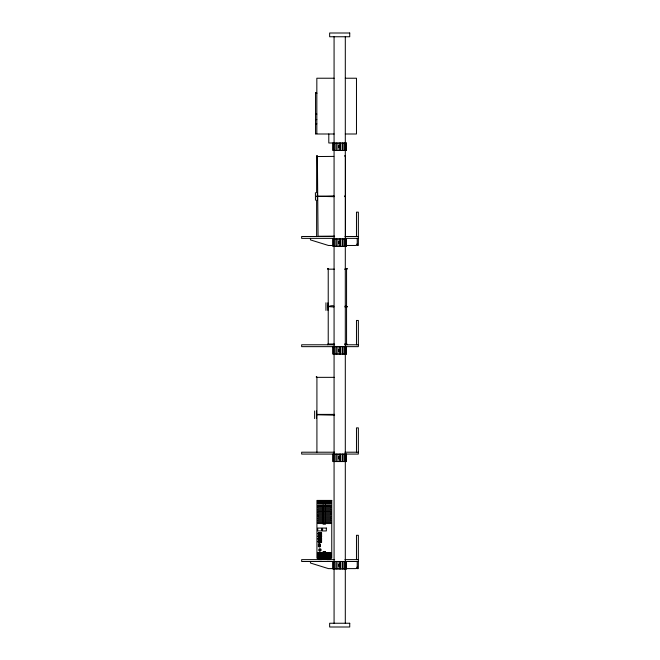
<?xml version="1.0" encoding="UTF-8"?>
<svg xmlns="http://www.w3.org/2000/svg" width="660" height="660" viewBox="0 0 660 660"><rect width="100%" height="100%" fill="white"/><g stroke="black" fill="none" stroke-linecap="round" stroke-linejoin="round"><path stroke-width="0.99" d="M316.536 414.777L334.62 415.156M316.536 418.58L316.536 410.974M318.433 538.114L318.433 542.355L321.577 542.355L321.577 538.114L318.475 538.164L318.475 542.314L321.544 542.314L321.445 539.451M327.847 306.587L333.877 306.974M327.847 310.39L327.847 302.791M330.817 506.088L330.817 505.304L317.873 505.354L317.873 506.088L330.817 506.088L317.873 506.088M330.66 558.17L330.206 559.573L327.566 559.614A5.742 5.742 0 0 1 326.221 559.375L325.652 559.152A3.506 3.506 0 0 0 324.885 558.938L323.804 558.938A3.506 3.506 0 0 0 323.029 559.152L322.459 559.375A5.742 5.742 0 0 1 321.115 559.614L318.483 559.573L318.029 558.17M339.999 146.305C340.321 143.624 340.337 149.564 339.999 146.883M340.007 241.915L340.139 241.354L340.032 243.276M338.918 456.893C339.347 463.485 338.704 451.91 339.413 458.461L339.372 456.992M340.007 457.132L340.139 456.571L340.032 458.486M340.007 564.556L340.139 563.995L340.032 565.909M322.633 529.741C323.26 527.728 320.909 532.133 321.882 528.858M339.001 145.893L339.042 147.362L339.487 146.858L339.001 145.893L339.042 147.362M339.298 146.396L339.372 145.893M339.001 241.783L339.413 243.243L339.372 241.783M339.042 243.243L339.091 242.014M338.926 350.072L339.372 349.569L339.413 351.037L338.926 350.072L339.372 349.569M339.042 351.037L339.001 349.569M339.042 458.461L339.091 457.223M339.001 564.415L339.042 565.884L339.463 564.646L339.001 564.415L339.042 565.884M340.032 349.47L340.139 351.392L340.007 350.831M322.567 529.889L321.502 529.889M321.577 537.058L321.577 532.834L318.433 532.834L318.433 537.058L321.577 537.058L321.445 534.163M321.28 534.501L321.544 532.867L318.475 532.867L318.475 537.025M321.28 539.789L321.544 538.164M319.894 534.757L319.555 536.283M319.555 538.898L319.555 540.053M319.077 544.096L319.927 543.889L319.927 546.851L318.409 546.694L318.409 544.063L319.225 543.889M321.882 528.99L321.445 529.741M344.891 195.962L345.46 196.292L344.891 196.622M327.847 306.207C326.997 307.865 331.592 304.384 333.877 306.207M316.536 414.397L316.536 415.156L316.536 414.397L334.62 414.397M333.787 156.404L317.386 156.536L318.054 236.263L334.455 236.123M334.108 78.226L316.833 78.226L316.833 133.996L334.108 133.996M345.296 78.226L356.474 78.226L356.474 133.996L345.296 133.996M315.554 93.052L316.833 93.052M315.554 93.217L316.833 93.217M315.554 114.089L316.833 114.089M315.554 119.592L316.833 119.592M315.554 123.832L316.833 123.832M315.554 133.765L316.833 133.765M338.951 147.13L339.413 147.362M317.386 155.933L316.627 155.933L316.627 192.605M344.891 155.933L345.46 155.933L345.46 236.643M334.051 195.913L316.627 196.292L334.051 196.672M334.637 236.486L301.653 236.486L301.653 238.359L334.637 238.359M344.949 236.486L358.347 236.486M344.949 238.359L358.347 238.359M338.951 243.012L339.413 243.243M333.019 245.471L328.441 245.471L310.439 239.893L310.439 238.359M346.252 245.471L355.418 245.471A1.807 1.807 0 0 0 357.225 243.664M327.467 268.777L328.226 268.777M346.558 268.777L347.317 268.777M334.339 269.164L328.226 269.164L328.226 344.017L334.339 344.017M344.52 269.164L346.558 269.164L346.558 344.017L344.52 344.017M344.924 306.207L347.317 306.587L344.924 306.974M327.467 344.404L328.226 344.404M346.558 344.404L347.317 344.404M334.637 344.784L301.653 344.784L301.653 346.649L358.347 346.649L358.347 320.455L356.474 320.455L356.474 344.784M344.949 344.784L358.347 344.784M338.951 350.807L339.413 351.037M316.156 376.967L316.915 376.967M334.224 377.347L316.915 377.347L316.915 452.207M334.637 452.207L301.653 452.207L301.653 454.072L358.347 454.072L358.347 427.878L356.474 427.878L356.474 452.207M344.949 452.207L358.347 452.207M317.873 500.849L330.817 500.849M323.103 501.154L325.487 501.154M317.873 501.584L330.817 501.584M323.103 502.037L325.487 502.037M317.873 502.07L330.817 502.07M317.873 502.326L330.817 502.326M323.103 502.516L325.487 502.516M323.103 503.481L325.487 503.481M317.873 503.596L330.817 503.596M321.445 536.935L318.565 536.935L318.565 532.966M321.445 538.255L318.565 538.255L318.565 542.223M319.415 544.574L319.415 546.183M323.152 552.437L325.487 552.437M317.873 552.915L330.817 552.915L330.817 553.641L317.873 553.641L317.873 552.915L330.817 552.956M317.873 553.591L330.817 553.591M323.152 554.771L325.537 554.771M317.873 554.953L330.817 554.953M317.873 555.208L330.817 555.208M323.152 556.355L325.537 556.355M317.873 556.586L330.817 556.586M323.152 556.826L325.537 556.826M317.873 557.518L330.817 557.518M323.152 557.749L325.537 557.749M317.873 557.774L330.817 557.774M334.637 559.63L301.653 559.63L301.653 561.495L358.347 561.495M344.949 559.63L358.347 559.63M338.951 565.653L339.413 565.884M334.034 568.606L328.441 568.615L310.439 563.029L310.439 561.495M319.663 550.192L320.191 549.656L319.605 550.11M339.298 242.278L339.322 243.012M317.311 192.605L317.369 200.203M315.406 192.613L315.472 200.219M357.225 238.359L357.225 245.471L358.347 245.471L358.347 212.157L356.474 212.157L356.474 236.486M357.225 561.495L357.225 568.606L358.347 568.606L358.347 535.301L356.474 535.301L356.474 559.63M346.937 268.397L346.937 269.164M346.937 344.017L346.937 344.784M346.442 346.649L346.442 354.139L332.945 354.139L332.945 346.649M346.442 454.072L346.442 461.563L332.945 461.563L332.945 454.072M346.442 561.495L346.442 568.986L332.945 568.986L332.945 561.495M346.211 142.981L346.211 150.463M346.211 238.862L346.211 246.353M346.211 346.649L346.211 354.139M346.211 454.072L346.211 461.563M346.211 561.495L346.211 568.986M345.535 142.981L345.535 150.463M345.535 238.862L345.535 246.353M345.535 346.649L345.535 354.139M345.535 454.072L345.535 461.563M345.535 561.495L345.535 568.986M345.304 36.745L345.304 143.946M345.304 150.125L345.304 238.78M345.304 245.99L345.304 347.012M345.304 354.222L345.304 454.212M345.304 461.422L345.304 562.444M345.304 623.255L345.304 568.623L355.418 568.606A1.807 1.807 0 0 0 357.225 566.8M345.081 155.554L345.081 156.313M345.081 195.913L345.081 196.672M344.462 142.981L344.462 150.463M344.462 238.862L344.462 246.353M344.462 346.649L344.462 354.139M344.462 454.072L344.462 461.563M344.462 561.495L344.462 568.986M343.068 142.981L343.068 150.463M343.068 238.862L343.068 246.353M343.068 346.649L343.068 354.139M343.068 454.072L343.068 461.563M343.068 561.495L343.068 568.986M342.169 142.981L342.169 150.463M342.169 238.862L342.169 246.353M342.169 346.649L342.169 354.139M342.169 454.072L342.169 461.563M342.169 561.495L342.169 568.986M340.428 142.981L340.428 150.463M340.428 238.862L340.428 246.353M340.428 346.649L340.428 354.139M340.428 454.072L340.428 461.563M340.428 561.495L340.428 568.986M339.694 142.981L339.694 150.463M339.694 238.862L339.694 241.667M339.694 243.54L339.694 246.353M339.694 346.649L339.694 354.139M339.694 454.072L339.694 456.885M339.694 458.758L339.694 461.563M339.694 561.495L339.694 564.308M339.694 566.181L339.694 568.986M337.945 142.981L337.945 150.463M337.945 238.862L337.945 246.353M337.945 346.649L337.945 354.139M337.945 454.072L337.945 461.563M337.945 561.495L337.945 568.986M336.32 142.981L336.32 150.463M336.32 238.862L336.32 246.353M336.32 346.649L336.32 354.139M336.32 454.072L336.32 461.563M336.32 561.495L336.32 568.986M334.925 142.981L334.925 150.463M334.925 238.862L334.925 246.353M334.925 346.649L334.925 354.139M334.925 454.072L334.925 461.563M334.925 561.495L334.925 568.986M334.075 36.745L334.075 143.946M334.075 150.125L334.075 238.78M334.075 245.99L334.075 347.012M334.075 354.222L334.075 454.212M334.075 461.422L334.075 562.444M334.075 568.623L334.075 623.255M333.853 142.981L333.853 150.463M333.853 238.862L333.853 246.353M333.853 346.649L333.853 354.139M333.853 454.072L333.853 461.563M333.853 561.495L333.853 568.986M333.176 142.981L333.176 150.463M333.176 238.862L333.176 246.353M333.176 346.649L333.176 354.139M333.176 454.072L333.176 461.563M333.176 561.495L333.176 568.986M332.945 142.981L332.945 150.463L346.442 150.463L346.442 142.981L328.796 142.981L328.796 133.996M330.817 502.813L330.817 500.618L317.873 500.618L317.873 502.813M330.817 554.598L330.817 555.563L317.873 555.563L317.873 554.598M330.817 557.296L330.817 557.989L317.873 557.989L317.873 557.296M327.847 268.397L327.847 269.164M327.847 344.017L327.847 344.784M325.949 302.791L325.949 310.39M325.487 501.658L325.487 502.813M325.487 503.101L325.487 503.712M325.487 505.073L325.487 524.172L323.103 524.172L323.103 505.073M325.537 554.169L325.537 551.488L323.152 551.488L323.152 554.169M325.537 554.598L325.537 555.423L323.152 555.39L323.152 554.598M325.537 555.992L325.537 557.848M323.103 501.658L323.103 502.813M323.103 503.101L323.103 503.712M323.152 555.992L323.152 557.848M320.81 538.898L320.81 541.58L319.316 541.58L319.316 538.898M319.894 543.931L319.894 546.818M319.498 533.61L319.498 534.814M319.498 540.367L319.555 541.58M317.823 533.288L317.823 533.833M317.823 536.06L317.823 536.605M317.823 538.585L317.823 539.121M317.823 541.348L317.823 541.893M317.006 155.554L317.006 156.313M316.627 200.211L316.627 236.643M316.536 376.588L316.536 377.347M315.554 92.846L315.554 133.996M314.638 410.974L314.638 418.58M317.873 515.889L317.873 516.986L330.817 516.986L330.817 515.889L317.873 515.889M317.336 196.408C316.635 197.2 317.311 195.088 317.336 196.482M338.885 146.305C338.992 150.15 339.372 143.863 338.885 146.305M338.885 242.187C339.009 246.081 339.355 239.638 338.885 242.187M338.885 349.973C338.992 353.826 339.372 347.531 338.885 349.973M338.885 564.82C338.992 568.672 339.372 562.378 338.885 564.82M346.607 306.397L346.937 306.974L346.607 306.397M319.308 544.079L318.582 544.244L318.582 546.505L319.745 546.661L319.745 544.079L319.308 544.079M349.734 33L329.645 33L329.645 36.754L349.734 36.754L349.734 33M346.442 238.862L332.945 238.862L332.945 246.353L346.442 246.353L346.442 238.862M331.757 500.42L316.932 500.42L316.932 558.17L331.757 558.17L331.757 500.42M330.817 503.233L317.873 503.233L317.873 503.893L330.817 503.893L330.817 503.233M330.817 507.136L317.873 507.136L317.873 508.233L330.817 508.233L330.817 507.136M330.817 509.322L317.873 509.322L317.873 510.419L330.817 510.419L330.817 509.322M330.817 511.508L317.873 511.516L317.873 512.606L330.817 512.606L330.817 511.508M330.817 513.703L317.873 513.703L317.873 514.792L330.817 514.792L330.817 513.703M330.817 518.075L317.873 518.075L317.873 519.172L330.817 519.172L330.817 518.075M330.817 520.261L317.873 520.261L317.873 521.359L330.817 521.359L330.817 520.261M330.817 522.456L317.873 522.456L317.873 523.545L330.817 523.545L330.817 522.456M326.345 528.074L317.732 528.074L317.732 530.929L326.345 530.929L326.345 528.074M322.113 528.388L321.964 529.576L322.113 528.388M320.9 533.519L319.217 533.519L319.217 536.382L320.9 536.382L320.9 533.519M320.81 533.61L319.316 533.61L319.316 536.283L320.81 536.283L320.81 533.61M320.909 538.808L319.217 538.808L319.217 541.67L320.909 541.67L320.909 538.808M319.415 544.459L319.003 546.282L319.415 544.459M330.817 556.132L317.873 556.132L317.873 557.089L330.817 557.089L330.817 556.132M349.734 623.246L329.645 623.246L329.645 627L349.734 627L349.734 623.246M320.62 536.283L320.62 533.61L320.57 536.283M320.628 541.58L320.628 538.898L320.57 541.58M319.325 550.968A1.204 1.204 0 0 0 321.131 549.92A1.204 1.204 0 0 0 319.325 548.881A1.204 1.204 0 0 0 319.325 550.968"/></g></svg>
